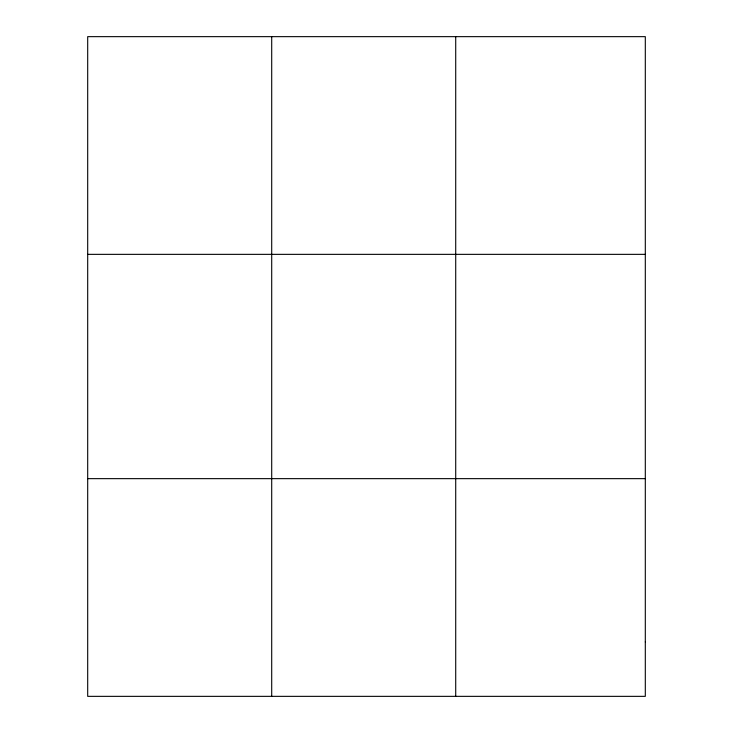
<?xml version="1.0" encoding="UTF-8"?>
<svg xmlns="http://www.w3.org/2000/svg" width="733" height="733" viewBox="0 0 733 733"><rect width="100%" height="100%" fill="white"/><g stroke="black" fill="none" stroke-linecap="round" stroke-linejoin="round"><path stroke-width="1.1" d="M271.705 36.65L271.705 696.35M455.715 36.65L455.715 696.35M87.694 254.351L645.306 254.351M87.694 478.649L645.306 478.649M645.306 641.925L645.306 696.35L87.694 696.35L87.694 36.65L645.306 36.65L645.306 641.925"/></g></svg>
